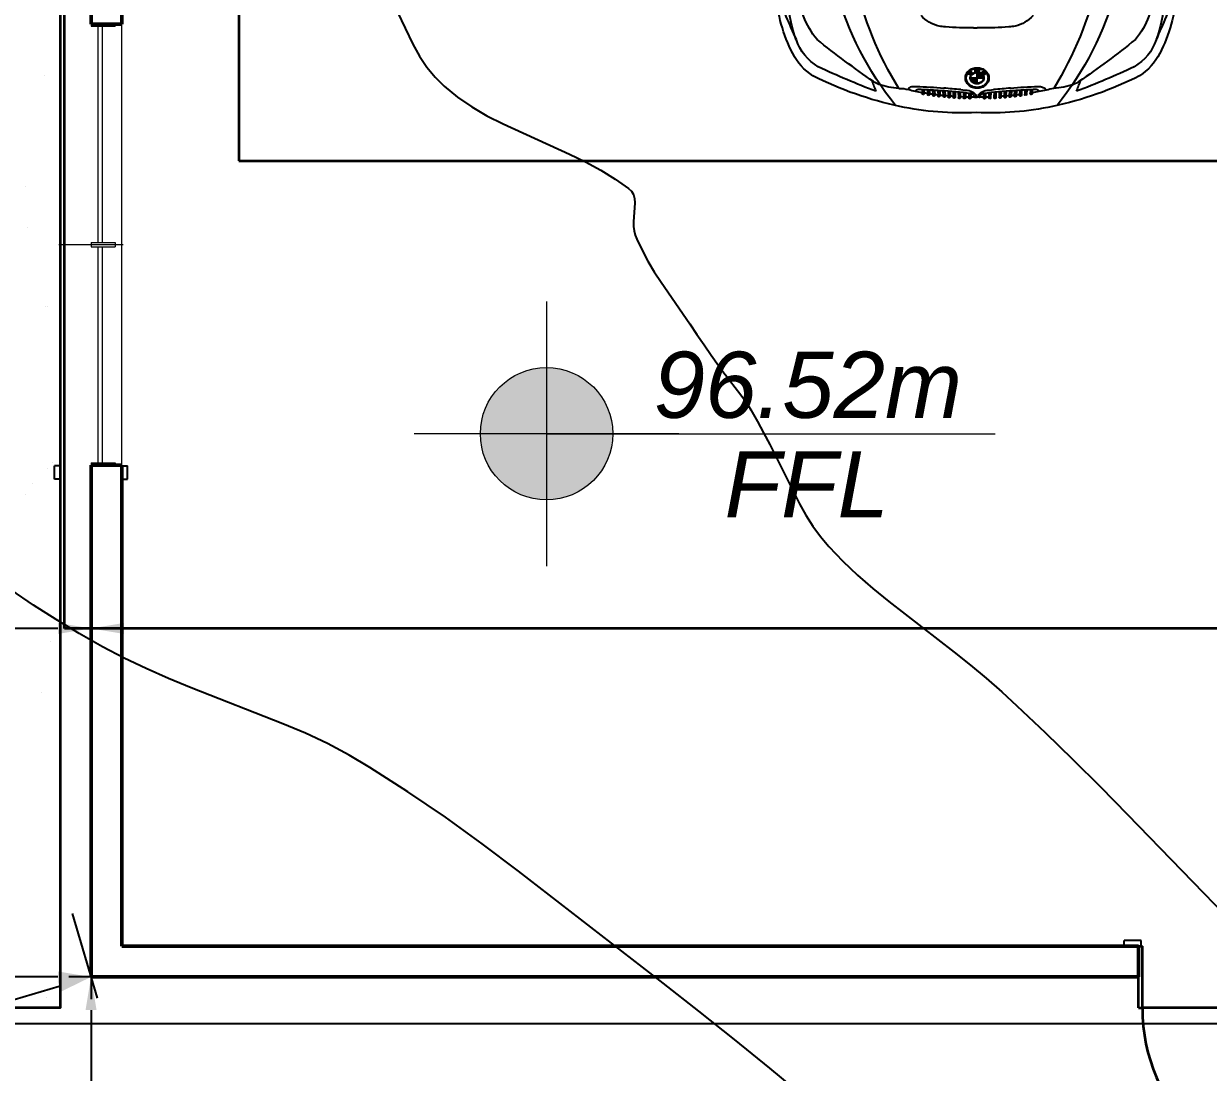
# Model space of a CAD drawing. Header units: metres. Extents: x -23 to 139, y -11 to 42.
# Drawn here: x 10.75 to 16.12, y 6.17 to 10.92 of the extents above; entities that cross this region are included whole.
import ezdxf

# ---------------------------------------------------------------- set-up
doc = ezdxf.new("R2010")
doc.units = ezdxf.units.M
doc.header["$LTSCALE"] = 96
doc.header["$MEASUREMENT"] = 0
doc.linetypes.add('Dash', pattern=[0.225, 0.15, -0.075])
for name, color, linetype, lineweight, true_color in [('01 Site Set - SITE LAYOUT', 7, 'Continuous', 18, 0x000000), ('CAD LAYER Presentation', 7, 'Continuous', 25, 0x000000), ('Casings_ Exterior', 7, 'Continuous', 25, 0x000000), ('Casings_ Interior', 7, 'Continuous', 25, 0x000000), ('Dimensions_ Site 1_200', 7, 'Continuous', 18, 0x000000), ('Doors', 7, 'Continuous', 35, 0x000000), ('Projection Upper or Lower Floor', 7, 'Continuous', 35, 0x000000), ('Roads', 9, 'Continuous', 35, 0x808080), ('Terrain_ Elevation Data', 9, 'Dash', 25, 0x808080), ('Walls_  Normal', 7, 'Continuous', 50, 0x000000), ('Windows', 7, 'Continuous', 15, 0x000000)]:
    doc.layers.add(name, color=color, linetype=linetype, lineweight=lineweight, true_color=true_color)
doc.dimstyles.new('DimensionStyle', dxfattribs={"dimtxt": 40, "dimasz": 150, "dimexe": 10, "dimexo": 3, "dimgap": 1.25, "dimtad": 1, "dimdec": 0, "dimzin": 12, "dimdsep": 46, "dimtxsty": 'Standard', "dimcen": 0.09, "dimadec": 0, "dimazin": 0, "dimtfac": 1, "dimtdec": 4, "dimtofl": 0, "dimtmove": 0, "dimatfit": 3, "dimfxl": 30, "dimfxlon": 1, "dimfrac": 2, "dimtolj": 1, "dimtzin": 0, "dimarcsym": 0})

# ---------------------------------------------------------------- blocks, each defined once
blk = doc.blocks.new('block3_5')
at = {"color": 253, "true_color": 0xb2b2b2, "transparency": 33554687}
for p, q in [((2.3322, 1.2936), (2.3516, 1.2928)), ((2.3327, 1.2849), (2.3511, 1.2841)), ((2.3336, 1.269), (2.3557, 1.268)), ((2.3341, 1.2602), (2.3552, 1.2593)), ((2.335, 1.2455), (2.359, 1.2444)), ((2.3355, 1.2368), (2.3586, 1.2357)), ((2.3364, 1.2218), (2.3619, 1.2209)), ((2.337, 1.2131), (2.3616, 1.2122)), ((2.3379, 1.1991), (2.3644, 1.1981)), ((2.3385, 1.1903), (2.364, 1.1894)), ((2.3396, 1.1754), (2.3664, 1.1746)), ((2.3403, 1.1666), (2.3661, 1.1658)), ((2.3416, 1.1524), (2.368, 1.1518)), ((2.3424, 1.1437), (2.3678, 1.1431)), ((2.3438, 1.1293), (2.3694, 1.1289)), ((2.2518, 1.0777), (2.2489, 1.0741)), ((2.2489, 1.0741), (2.2594, 1.0649)), ((2.2558, 1.0742), (2.2518, 1.0777)), ((2.2567, 1.0828), (2.2535, 1.0799)), ((2.2535, 1.0799), (2.2558, 1.0742)), ((2.261, 1.079), (2.2567, 1.0828)), ((2.2626, 1.0867), (2.2589, 1.0843)), ((2.2589, 1.0843), (2.261, 1.079)), ((2.2621, 1.0683), (2.2593, 1.0754)), ((2.2593, 1.0754), (2.2646, 1.0706)), ((2.2681, 1.073), (2.2626, 1.0867)), ((2.3447, 1.1206), (2.3692, 1.1202)), ((2.3464, 1.1053), (2.3705, 1.1049)), ((2.3475, 1.0965), (2.3704, 1.0962)), ((2.3493, 1.0816), (2.3714, 1.0812)), ((2.0539, 1.0597), (2.0539, 1.0438)), ((2.0539, 1.0279), (2.0539, 1.0438)), ((2.2405, 1.0525), (2.24, 1.0474)), ((2.24, 1.0474), (2.249, 1.0438)), ((2.249, 1.0438), (2.24, 1.0403)), ((2.24, 1.0403), (2.2405, 1.0352)), ((2.2537, 1.053), (2.2405, 1.0525)), ((2.2405, 1.0352), (2.2537, 1.0346)), ((2.2477, 1.0478), (2.2531, 1.0481)), ((2.2532, 1.0456), (2.2477, 1.0478)), ((2.2477, 1.0398), (2.2532, 1.0421)), ((2.2531, 1.0396), (2.2477, 1.0398)), ((2.2531, 1.0481), (2.2537, 1.053)), ((2.2537, 1.0346), (2.2531, 1.0396)), ((2.2532, 1.0421), (2.2532, 1.0456)), ((2.3057, 1.0441), (2.2565, 1.0441)), ((2.2579, 1.0345), (2.2579, 1.0441)), ((2.2594, 1.0649), (2.2621, 1.0683)), ((2.2595, 1.0304), (2.2595, 1.0441)), ((2.2683, 1.0144), (2.2598, 1.0222)), ((2.261, 1.0275), (2.261, 1.0441)), ((2.2626, 1.0252), (2.2626, 1.0441)), ((2.2641, 1.0233), (2.2641, 1.0441)), ((2.2646, 1.0706), (2.2681, 1.073)), ((2.2657, 1.0218), (2.2657, 1.0441)), ((2.2672, 1.0204), (2.2672, 1.0441)), ((2.2688, 1.0193), (2.2688, 1.0441)), ((2.2703, 1.0183), (2.2703, 1.0441)), ((2.2719, 1.0175), (2.2719, 1.0441)), ((2.2734, 1.0168), (2.2734, 1.0441)), ((2.275, 1.0163), (2.275, 1.0441)), ((2.2765, 1.0159), (2.2765, 1.0441)), ((2.278, 1.0156), (2.278, 1.0441)), ((2.2796, 1.0154), (2.2796, 1.0441)), ((2.2811, 1.0728), (2.2811, 1.0154)), ((2.2827, 1.0441), (2.2827, 1.0728)), ((2.2842, 1.0441), (2.2842, 1.0726)), ((2.2858, 1.0441), (2.2858, 1.0723)), ((2.2873, 1.0441), (2.2873, 1.0719)), ((2.2889, 1.0441), (2.2889, 1.0714)), ((2.2904, 1.0441), (2.2904, 1.0707)), ((2.292, 1.0441), (2.292, 1.0699)), ((2.2935, 1.0441), (2.2935, 1.0689)), ((2.295, 1.0441), (2.295, 1.0678)), ((2.2966, 1.0441), (2.2966, 1.0664)), ((2.2981, 1.0441), (2.2981, 1.0649)), ((2.2997, 1.0441), (2.2997, 1.063)), ((2.3012, 1.0441), (2.3012, 1.0606)), ((2.3028, 1.0441), (2.3028, 1.0578)), ((2.3043, 1.0441), (2.3043, 1.0539)), ((2.3505, 1.0728), (2.3712, 1.0725)), ((2.3688, 1.0505), (2.3688, 1.0438)), ((2.3688, 1.0371), (2.3688, 1.0438)), ((2.2519, 1.01), (2.26, 1.0025)), ((2.2586, 1.0084), (2.2555, 1.0113)), ((2.2568, 1.0132), (2.2599, 1.0103)), ((2.2582, 1.016), (2.2616, 1.0128)), ((2.2599, 1.0103), (2.2586, 1.0084)), ((2.263, 1.0147), (2.2595, 1.0179)), ((2.26, 1.0025), (2.2683, 1.0144)), ((2.2616, 1.0128), (2.263, 1.0147)), ((2.3447, 0.9671), (2.3692, 0.9675)), ((2.3464, 0.9824), (2.3705, 0.9828)), ((2.3475, 0.9911), (2.3704, 0.9915)), ((2.3493, 1.0061), (2.3714, 1.0064)), ((2.3505, 1.0148), (2.3712, 1.0151)), ((2.3396, 0.9123), (2.3664, 0.9131)), ((2.3403, 0.921), (2.3661, 0.9218)), ((2.3416, 0.9352), (2.368, 0.9358)), ((2.3424, 0.9439), (2.3678, 0.9445)), ((2.3438, 0.9584), (2.3694, 0.9588)), ((2.3364, 0.8659), (2.3619, 0.8668)), ((2.337, 0.8746), (2.3616, 0.8755)), ((2.3379, 0.8886), (2.3644, 0.8895)), ((2.3385, 0.8973), (2.364, 0.8982)), ((2.3336, 0.8187), (2.3557, 0.8197)), ((2.3341, 0.8274), (2.3552, 0.8284)), ((2.335, 0.8421), (2.359, 0.8432)), ((2.3355, 0.8508), (2.3586, 0.8519)), ((2.3322, 0.794), (2.3516, 0.7949)), ((2.3327, 0.8027), (2.3511, 0.8036))]:
    blk.add_line(p, q, dxfattribs=at)
for centre, radius, start, end in [((1.8614, 1.2911), 0.6642, 62.3681, 86.9009), ((-19.2666, -47.172), 53.4912, 66.44797, 66.69332), ((1.9108, 1.3528), 0.547, 68.935, 87.5408), ((2.0535, 1.648), 0.2589, 32.737, 63.4112), ((1.8684, 1.4774), 0.3771, 50.7542, 87.9612), ((2.043, 1.6584), 0.2147, 29.3699, 72.5235), ((0.8516, 1.0665), 1.5926, 11.8669, 26.9428), ((-1.6937, -1.2605), 4.8606, 34.7985, 38.562), ((-0.5869, 0.4106), 3.1252, 20.4555, 25.6581), ((1.4872, 0.2653), 1.471, 51.3622, 74.5112), ((1.4873, 0.0335), 1.6038, 58.3615, 77.2888), ((3.9289, 5.6974), 4.4851, 248.5922, 249.2681), ((2.2135, 1.455), 0.1024, 19.4563, 34.7985), ((1.9917, 1.3766), 0.3377, 3.8002, 19.4563), ((2.4808, 1.3946), 0.1523, 178.3586, 195.3071), ((2.4046, 1.3241), 0.0854, 165.4789, 183.1969), ((2.3342, 1.3415), 0.013, 91.125, 162.0906), ((2.258, 1.318), 0.0842, 3.6951, 25.623), ((1.0535, 1.1092), 1.3862, 357.4684, 11.8544), ((1.8855, 1.1763), 0.1658, 14.0104, 47.1395), ((5.084, 1.4307), 2.767, 182.3073, 184.8851), ((2.4036, 1.3035), 0.0718, 173.9299, 184.3599), ((10.9399, 1.7645), 8.6205, 183.10195, 183.69697), ((2.3466, 1.3096), 0.0145, 108.2181, 174.0583), ((0.198, 0.9099), 2.1836, 10.1019, 10.9159), ((2.3513, 1.2885), 0.0045, 267.3637, 9.8715), ((2.3514, 1.2883), 0.0045, 9.8582, 87.3637), ((1.0921, 1.0707), 1.2751, 8.9065, 9.6353), ((1.0921, 1.0707), 1.2751, 7.8382, 8.5073), ((2.3554, 1.2638), 0.0045, 267.3637, 8.7385), ((2.3555, 1.2635), 0.0045, 8.7253, 87.3637), ((1.0921, 1.0707), 1.2751, 6.7697, 7.4404), ((2.3588, 1.2402), 0.0045, 267.3637, 7.667), ((2.3588, 1.2399), 0.0045, 7.6538, 87.3637), ((1.7223, 1.1626), 0.3284, 4.2535, 9.4326), ((0.764, 1.0824), 1.2901, 358.9941, 4.6513), ((-24.5825, -1.2148), 27.0174, 4.95367, 5.11743), ((4.2965, 1.3301), 1.963, 183.5447, 187.5108), ((1.0921, 1.0707), 1.2751, 5.7403, 6.3737), ((2.3617, 1.2167), 0.0045, 267.9782, 6.597), ((1.0921, 1.0707), 1.2751, 5.3409, 5.3454), ((0.5739, 1.0271), 1.7952, 4.7146, 5.1868), ((2.3618, 1.2164), 0.0045, 6.5839, 87.9782), ((2.3642, 1.1939), 0.0045, 267.9782, 5.5644), ((2.3642, 1.1936), 0.0045, 5.5513, 87.9782), ((0.5739, 1.0271), 1.7952, 3.9865, 4.4348), ((2.3662, 1.1703), 0.0045, 267.9782, 5.5644), ((2.3662, 1.1701), 0.0045, 5.5513, 87.9782), ((2.3678, 1.1476), 0.00452, 268.066, 1.6643), ((2.3679, 1.1473), 0.0045, 5.5513, 87.9782), ((2.3693, 1.1244), 0.0045, 3.1138, 89.1041), ((2.2882, 1.0472), 0.0527, 139.1576, 149.9974), ((2.2876, 1.047), 0.0486, 139.1576, 149.9974), ((2.285, 1.05), 0.0485, 127.7117, 139.166), ((2.2847, 1.0495), 0.0448, 127.7117, 139.166), ((2.2827, 1.0529), 0.0447, 115.6207, 127.7071), ((2.2826, 1.0522), 0.0413, 115.6207, 127.7071), ((2.2815, 1.0555), 0.0419, 102.9815, 115.6001), ((2.2815, 1.0546), 0.0387, 102.9815, 115.6001), ((2.2813, 1.0508), 0.0242, 102.9815, 115.6001), ((2.2811, 1.0569), 0.0404, 90.0203, 102.9467), ((2.2811, 1.0559), 0.0373, 90.0203, 102.9467), ((2.2811, 1.0516), 0.0233, 90.0203, 102.9467), ((2.2811, 1.0569), 0.0404, 77.0533, 89.9797), ((2.2811, 1.0559), 0.0373, 77.0533, 89.9797), ((2.2811, 1.0516), 0.0233, 77.0533, 89.9797), ((2.2809, 1.0508), 0.0242, 64.3999, 77.0185), ((2.2808, 1.0546), 0.0387, 64.3999, 77.0185), ((2.2808, 1.0555), 0.0419, 64.3999, 77.0185), ((2.2797, 1.0522), 0.0413, 52.2929, 64.3793), ((2.2795, 1.0529), 0.0447, 52.2929, 64.3793), ((2.2775, 1.0495), 0.0448, 40.834, 52.2883), ((2.2772, 1.05), 0.0485, 40.834, 52.2883), ((2.2746, 1.047), 0.0486, 30.0026, 40.8424), ((2.2741, 1.0472), 0.0527, 30.0026, 40.8424), ((3.321, 1.213), 0.9917, 185.4884, 187.7082), ((2.3841, 1.0886), 0.0466, 190.684, 227.0867), ((0.5739, 1.0271), 1.7952, 2.4847, 2.9727), ((0.5739, 1.0271), 1.7952, 1.7288, 2.2062), ((2.3693, 1.1247), 0.00452, 269.1936, 359.2428), ((2.3705, 1.1007), 0.0045, 269.1041, 2.3545), ((2.3705, 1.1004), 0.0045, 2.3453, 89.1041), ((2.3713, 1.077), 0.0045, 269.1041, 1.5968), ((2.3713, 1.0767), 0.0045, 1.5875, 89.1041), ((0.764, 1.0053), 1.2901, 355.3487, 1.0059), ((2.2962, 1.0438), 0.0614, 170.2305, 180.0117), ((2.2962, 1.0438), 0.0614, 179.9883, 189.7695), ((2.2945, 1.0442), 0.0597, 160.2871, 170.2534), ((2.2945, 1.0435), 0.0597, 189.7466, 199.7129), ((2.2916, 1.0452), 0.0566, 149.9808, 160.308), ((2.295, 1.0438), 0.0567, 170.2305, 180.0117), ((2.295, 1.0438), 0.0567, 179.9883, 189.7695), ((2.2916, 1.0424), 0.0566, 199.692, 210.0192), ((2.2935, 1.0441), 0.0551, 160.2871, 170.2534), ((2.2935, 1.0435), 0.0551, 189.7466, 199.7129), ((2.2908, 1.0451), 0.0523, 149.9808, 160.308), ((2.2908, 1.0426), 0.0523, 199.692, 210.0192), ((2.2585, 1.0188), 0.00489, 158.3168, 168.6076), ((2.2583, 1.0189), 0.00461, 147.6336, 158.3388), ((2.2898, 1.0441), 0.0354, 170.2305, 180.0117), ((2.2898, 1.0441), 0.0354, 179.9883, 189.7695), ((2.258, 1.0191), 0.00427, 136.3748, 147.6499), ((2.2889, 1.0443), 0.0345, 160.2871, 170.2534), ((2.2889, 1.0439), 0.0345, 189.7466, 199.7129), ((2.2577, 1.0193), 0.00392, 124.4433, 136.3808), ((2.2575, 1.0196), 0.00362, 111.8457, 124.4338), ((2.2575, 1.0198), 0.00341, 98.728, 111.8182), ((2.2872, 1.0449), 0.0327, 149.9808, 160.308), ((2.2872, 1.0433), 0.0327, 199.692, 210.0192), ((2.2898, 1.0441), 0.0333, 170.2305, 180.0117), ((2.2898, 1.0441), 0.0333, 179.9883, 189.7695), ((2.2575, 1.0199), 0.00332, 85.3736, 98.6869), ((2.2889, 1.0443), 0.0323, 160.2871, 170.2534), ((2.2889, 1.0439), 0.0323, 189.7466, 199.7129), ((2.2574, 1.0198), 0.00337, 72.138, 85.3304), ((2.2872, 1.0449), 0.0305, 149.9808, 160.308), ((2.2872, 1.0433), 0.0305, 199.692, 210.0192), ((2.2574, 1.0196), 0.00354, 59.3421, 72.1055), ((2.2852, 1.0461), 0.0304, 139.1576, 149.9974), ((2.2852, 1.0421), 0.0304, 210.0026, 220.8424), ((2.2572, 1.0194), 0.00382, 47.1843, 59.3271), ((2.2852, 1.0461), 0.0282, 139.1576, 149.9974), ((2.2852, 1.0421), 0.0282, 210.0026, 220.8424), ((2.2834, 1.0476), 0.028, 127.7117, 139.166), ((2.2834, 1.0406), 0.028, 220.834, 232.2883), ((2.2834, 1.0476), 0.0258, 127.7117, 139.166), ((2.2834, 1.0406), 0.0258, 220.834, 232.2883), ((2.2821, 1.0493), 0.0258, 115.6207, 127.7071), ((2.2821, 1.0493), 0.0237, 115.6207, 127.7071), ((2.2821, 1.0389), 0.0237, 232.2929, 244.3793), ((2.2813, 1.0508), 0.0221, 102.9815, 115.6001), ((2.2811, 1.0516), 0.0212, 90.0203, 102.9467), ((2.2811, 1.0516), 0.0212, 77.0533, 89.9797), ((2.2809, 1.0508), 0.0221, 64.3999, 77.0185), ((2.2802, 1.0493), 0.0237, 52.2929, 64.3793), ((2.2802, 1.0389), 0.0237, 295.6207, 307.7071), ((2.2802, 1.0493), 0.0258, 52.2929, 64.3793), ((2.2789, 1.0476), 0.0258, 40.834, 52.2883), ((2.2789, 1.0406), 0.0258, 307.7117, 319.166), ((2.2789, 1.0476), 0.028, 40.834, 52.2883), ((2.2789, 1.0406), 0.028, 307.7117, 319.166), ((2.2771, 1.0461), 0.0282, 30.0026, 40.8424), ((2.2771, 1.0421), 0.0282, 319.1576, 329.9974), ((2.2771, 1.0461), 0.0304, 30.0026, 40.8424), ((2.2771, 1.0421), 0.0304, 319.1576, 329.9974), ((2.2751, 1.0449), 0.0305, 19.692, 30.0192), ((2.2751, 1.0433), 0.0305, 329.9808, 340.308), ((2.2751, 1.0449), 0.0327, 19.692, 30.0192), ((2.2751, 1.0433), 0.0327, 329.9808, 340.308), ((2.2734, 1.0443), 0.0323, 9.7466, 19.7129), ((2.2734, 1.0439), 0.0323, 340.2871, 350.2534), ((2.2724, 1.0441), 0.0333, 359.9883, 9.7695), ((2.2724, 1.0441), 0.0333, 350.2305, 0.0117), ((2.2734, 1.0443), 0.0345, 9.7466, 19.7129), ((2.2734, 1.0439), 0.0345, 340.2871, 350.2534), ((2.2724, 1.0441), 0.0354, 359.9883, 9.7695), ((2.2724, 1.0441), 0.0354, 350.2305, 0.0117), ((2.2715, 1.0451), 0.0523, 19.692, 30.0192), ((2.2715, 1.0426), 0.0523, 329.9808, 340.308), ((2.2707, 1.0452), 0.0566, 19.692, 30.0192), ((2.2707, 1.0424), 0.0566, 329.9808, 340.308), ((2.2688, 1.0441), 0.0551, 9.7466, 19.7129), ((2.2688, 1.0435), 0.0551, 340.2871, 350.2534), ((2.2672, 1.0438), 0.0567, 359.9883, 9.7695), ((2.2672, 1.0438), 0.0567, 350.2305, 0.0117), ((2.2677, 1.0442), 0.0597, 9.7466, 19.7129), ((2.2677, 1.0435), 0.0597, 340.2871, 350.2534), ((2.2661, 1.0438), 0.0614, 359.9883, 9.7695), ((2.2661, 1.0438), 0.0614, 350.2305, 0.0117), ((2.3841, 0.999), 0.0466, 132.9133, 169.316), ((2.3576, 1.0744), 0.00733, 187.3657, 197.5245), ((2.5761, 1.1515), 0.239, 199.3685, 199.935), ((2.3687, 1.0753), 0.018, 197.2149, 270.5022), ((2.3687, 1.0123), 0.018, 89.4978, 162.7851), ((2.3643, 1.0679), 0.018, 228.4796, 284.4854), ((2.3643, 1.0197), 0.018, 75.5146, 131.5204), ((0.7071, 1.0288), 1.662, 0.9813, 1.5075), ((0.7071, 1.0588), 1.662, 358.4925, 359.0187), ((2.362, 1.0539), 0.0076, 333.3274, 26.3321), ((2.362, 1.0337), 0.0076, 333.6679, 26.6726), ((1.0535, 0.9867), 1.3862, 348.1456, 2.5316), ((2.2882, 1.0404), 0.0527, 210.0026, 220.8424), ((2.2876, 1.0407), 0.0486, 210.0026, 220.8424), ((2.285, 1.0377), 0.0485, 220.834, 232.2883), ((2.2552, 1.0131), 0.00457, 164.8034, 174.885), ((2.2553, 1.0131), 0.00464, 174.8602, 184.8393), ((2.2552, 1.0131), 0.00458, 184.8145, 194.8901), ((2.255, 1.0132), 0.00438, 154.4487, 164.8269), ((2.255, 1.0131), 0.00439, 194.8665, 205.2331), ((2.2847, 1.0382), 0.0448, 220.834, 232.2883), ((2.2547, 1.0133), 0.0041, 143.6181, 154.4688), ((2.2548, 1.0129), 0.00411, 205.2128, 216.0471), ((2.2545, 1.0135), 0.00377, 132.1729, 143.6312), ((2.2545, 1.0127), 0.00378, 216.0337, 227.4724), ((2.2543, 1.0137), 0.00347, 120.049, 132.1738), ((2.2542, 1.0139), 0.00322, 107.2993, 120.0333), ((2.2541, 1.0141), 0.00307, 94.1188, 107.2665), ((2.2587, 1.0188), 0.00506, 168.5831, 178.6466), ((2.2587, 1.0188), 0.00508, 178.6213, 188.6572), ((2.2586, 1.0187), 0.00495, 188.6324, 198.8416), ((2.2564, 1.0123), 0.00132, 156.2146, 166.3474), ((2.2565, 1.0122), 0.00137, 166.3248, 176.1989), ((2.2565, 1.0122), 0.00138, 176.1753, 185.9758), ((2.2564, 1.0122), 0.00136, 185.9524, 195.8677), ((2.2564, 1.0122), 0.0013, 195.8455, 206.0588), ((2.2563, 1.0123), 0.00124, 145.6723, 156.2344), ((2.2563, 1.0122), 0.00122, 206.04, 216.7165), ((2.2563, 1.0123), 0.00114, 134.5578, 145.6862), ((2.2562, 1.0121), 0.00112, 216.7043, 227.9699), ((2.2827, 1.0347), 0.0447, 232.2929, 244.3793), ((2.2562, 1.0124), 0.00105, 122.7937, 134.5615), ((2.2561, 1.0125), 0.000974, 110.4033, 122.7826), ((2.2561, 1.0125), 0.000923, 97.5403, 110.3758), ((2.2561, 1.0125), 0.000903, 84.4801, 97.5011), ((2.2561, 1.0125), 0.000918, 71.5566, 84.44), ((2.2561, 1.0125), 0.000965, 59.065, 71.5268), ((2.2561, 1.0124), 0.00104, 47.1858, 59.0513), ((2.2826, 1.0354), 0.0413, 232.2929, 244.3793), ((2.2591, 1.017), 0.00131, 156.091, 166.2145), ((2.2592, 1.017), 0.00137, 166.192, 176.055), ((2.2592, 1.017), 0.00138, 176.0316, 185.8184), ((2.2592, 1.017), 0.00136, 185.795, 195.6935), ((2.259, 1.017), 0.00124, 145.5572, 156.1107), ((2.2591, 1.017), 0.0013, 195.6714, 205.8638), ((2.259, 1.0169), 0.00122, 205.845, 216.4966), ((2.259, 1.0171), 0.00114, 134.4516, 145.571), ((2.259, 1.0169), 0.00112, 216.4843, 227.7215), ((2.2589, 1.0171), 0.00105, 122.6978, 134.4552), ((2.2589, 1.0172), 0.000974, 110.3201, 122.6866), ((2.2588, 1.0173), 0.000923, 97.4725, 110.2926), ((2.2588, 1.0173), 0.000903, 84.43, 97.4335), ((2.2588, 1.0173), 0.000918, 71.525, 84.3901), ((2.2588, 1.0172), 0.000965, 59.0514, 71.4954), ((2.2588, 1.0172), 0.00104, 47.1887, 59.0378), ((2.2815, 1.0322), 0.0419, 244.3999, 257.0185), ((2.2815, 1.0331), 0.0387, 244.3999, 257.0185), ((2.2821, 1.0389), 0.0258, 232.2929, 244.3793), ((2.2813, 1.0374), 0.0242, 244.3999, 257.0185), ((2.2813, 1.0374), 0.0221, 244.3999, 257.0185), ((2.2811, 1.0308), 0.0404, 257.0533, 269.9797), ((2.2811, 1.0318), 0.0373, 257.0533, 269.9797), ((2.2811, 1.0366), 0.0233, 257.0533, 269.9797), ((2.2811, 1.0366), 0.0212, 257.0533, 269.9797), ((2.2811, 1.0366), 0.0212, 270.0203, 282.9467), ((2.2811, 1.0366), 0.0233, 270.0203, 282.9467), ((2.2811, 1.0318), 0.0373, 270.0203, 282.9467), ((2.2811, 1.0308), 0.0404, 270.0203, 282.9467), ((2.2809, 1.0374), 0.0221, 282.9815, 295.6001), ((2.2809, 1.0374), 0.0242, 282.9815, 295.6001), ((2.2808, 1.0331), 0.0387, 282.9815, 295.6001), ((2.2808, 1.0322), 0.0419, 282.9815, 295.6001), ((2.2802, 1.0389), 0.0258, 295.6207, 307.7071), ((2.2797, 1.0354), 0.0413, 295.6207, 307.7071), ((2.2795, 1.0347), 0.0447, 295.6207, 307.7071), ((2.2775, 1.0382), 0.0448, 307.7117, 319.166), ((2.2772, 1.0377), 0.0485, 307.7117, 319.166), ((2.2746, 1.0407), 0.0486, 319.1576, 329.9974), ((2.2741, 1.0404), 0.0527, 319.1576, 329.9974), ((-24.5825, 3.3025), 27.0174, 354.88257, 355.04633), ((3.321, 0.8747), 0.9917, 172.2918, 174.5116), ((4.2965, 0.7576), 1.963, 172.4892, 176.4553), ((2.3576, 1.0132), 0.00733, 162.4755, 172.6343), ((2.5761, 0.9362), 0.239, 160.065, 160.6315), ((0.5739, 1.0605), 1.7952, 357.7938, 358.2712), ((2.3694, 0.963), 0.0045, 353.403, 92.0218), ((2.3705, 0.987), 0.0045, 353.403, 92.0218), ((2.3706, 0.9873), 0.00453, 269.6773, 349.4279), ((2.3713, 1.0106), 0.0045, 358.4032, 90.8959), ((2.3713, 1.0109), 0.0045, 270.8959, 358.4125), ((0.5739, 1.0605), 1.7952, 354.8132, 355.2854), ((0.5739, 1.0605), 1.7952, 355.5652, 356.0135), ((2.3663, 0.9173), 0.0045, 353.403, 92.0218), ((2.3663, 0.9176), 0.0045, 272.0218, 353.4161), ((2.368, 0.94), 0.0045, 353.403, 92.0218), ((2.368, 0.9403), 0.0045, 272.0218, 353.4161), ((2.3694, 0.9633), 0.00453, 269.716, 349.437), ((1.8855, 0.9113), 0.1658, 312.8605, 345.9896), ((1.7223, 0.925), 0.3284, 350.5674, 355.7465), ((5.084, 0.657), 2.767, 175.1149, 177.6927), ((10.9399, 0.3231), 8.6205, 176.30303, 176.89805), ((1.0921, 1.0169), 1.2751, 352.5596, 353.2303), ((1.0921, 1.0169), 1.2751, 353.6263, 354.2597), ((2.3617, 0.871), 0.0045, 353.403, 92.0218), ((1.0921, 1.0169), 1.2751, 354.6546, 354.6591), ((2.3618, 0.8712), 0.0045, 272.0218, 353.4161), ((2.3642, 0.8937), 0.0045, 354.4356, 92.0218), ((2.3642, 0.894), 0.0045, 272.0218, 354.4487), ((2.3554, 0.8239), 0.0045, 353.403, 92.0218), ((2.3554, 0.8242), 0.0045, 272.0218, 353.4161), ((2.3588, 0.8474), 0.0045, 353.403, 92.0218), ((2.3588, 0.8477), 0.0045, 272.0218, 353.4161), ((2.3575, 0.7626), 0.0386, 171.3909, 236.5228), ((1.6407, 0.8694), 0.7092, 345.9271, 351.4729), ((2.4036, 0.7841), 0.0718, 175.6401, 186.0701), ((2.3466, 0.778), 0.0145, 185.9417, 251.7819), ((0.198, 1.1777), 2.1836, 349.0841, 349.8981), ((2.3513, 0.7991), 0.0045, 353.403, 92.0218), ((2.3513, 0.7994), 0.0045, 272.0218, 353.4161), ((0.8516, 1.0295), 1.5926, 333.0572, 348.1331), ((1.4873, 2.0624), 1.6038, 282.7112, 301.6385), ((1.4872, 1.8306), 1.471, 285.4888, 308.6378), ((1.9917, 0.7193), 0.3377, 340.5437, 356.1998), ((-0.5869, 1.6853), 3.1252, 334.3419, 339.5445), ((3.9289, -3.6015), 4.4851, 110.7319, 111.4078), ((2.2135, 0.6409), 0.1024, 325.2015, 340.5437), ((-1.6937, 3.3564), 4.8606, 321.438, 325.2015), ((1.8684, 0.6185), 0.3771, 272.0388, 309.2458), ((2.043, 0.4375), 0.2147, 287.4765, 330.6301), ((2.0535, 0.4479), 0.2589, 296.5888, 327.263), ((-19.2666, 49.2679), 53.4912, 293.30668, 293.55203), ((1.8614, 0.8048), 0.6642, 273.0991, 297.6319), ((1.9108, 0.7431), 0.547, 272.4592, 291.065)]:
    blk.add_arc(centre, radius, start, end, dxfattribs=at)
blk = doc.blocks.new('*D21')
at = {"layer": 'Defpoints', "color": 0, "transparency": 16777216}
for p in [(11.3558, 6.5992), (10.7557, 2.4022), (11.0557, 2.4021)]:
    blk.add_point(p, dxfattribs=at)
at = {"layer": 'Dimensions_ Site 1_200', "color": 0, "lineweight": -2, "transparency": 16777216}
for p, q in [((11.3558, 6.5992), (10.9558, 6.5992)), ((11.0558, 6.4492), (11.0558, 5.8935)), ((11.0557, 2.5521), (11.0557, 3.1078)), ((10.7557, 2.4022), (11.1557, 2.4021))]:
    blk.add_line(p, q, dxfattribs=at)
at = {"layer": 'Dimensions_ Site 1_200', "color": 0, "transparency": 16777216}
for points in [[(11.0808, 6.4492), (11.0308, 6.4492), (11.0558, 6.5992)], [(11.0307, 2.5521), (11.0807, 2.5521), (11.0557, 2.4021)]]:
    blk.add_solid(points, dxfattribs=at)
at = {"layer": 'Dimensions_ Site 1_200', "color": 0, "transparency": 16777216, "insert": (11.0557, 4.5007), "char_height": 0.4, "attachment_point": 5, "rotation": 89.9986}
blk.add_mtext('\\A1;4', dxfattribs=at)
blk = doc.blocks.new('*D22')
at = {"layer": 'Defpoints', "color": 0, "transparency": 16777216}
for p in [(10.9706, 6.8868), (-3.1193, 2.4028), (-3.0342, 2.1151)]:
    blk.add_point(p, dxfattribs=at)
at = {"layer": 'Dimensions_ Site 1_200', "color": 0, "lineweight": -2, "transparency": 16777216}
for p, q in [((10.9706, 6.8868), (11.0842, 6.5033)), ((10.9119, 6.5566), (5.4499, 4.9396)), ((-2.9755, 2.4454), (2.4866, 4.0623)), ((-3.0342, 2.1151), (-3.1477, 2.4987))]:
    blk.add_line(p, q, dxfattribs=at)
at = {"layer": 'Dimensions_ Site 1_200', "color": 0, "transparency": 16777216}
for points in [[(10.919, 6.5326), (10.9048, 6.5806), (11.0558, 6.5992)], [(-2.9826, 2.4693), (-2.9684, 2.4214), (-3.1193, 2.4028)]]:
    blk.add_solid(points, dxfattribs=at)
at = {"layer": 'Dimensions_ Site 1_200', "color": 0, "transparency": 16777216, "insert": (3.9682, 4.501), "char_height": 0.4, "attachment_point": 5, "rotation": 16.4908}
blk.add_mtext('\\A1;15', dxfattribs=at)
blk = doc.blocks.new('*D23')
at = {"layer": 'Defpoints', "color": 0, "transparency": 16777216}
for p in [(-3.1192, 6.8992), (11.0558, 6.8992), (-3.1192, 6.5992)]:
    blk.add_point(p, dxfattribs=at)
at = {"layer": 'Dimensions_ Site 1_200', "color": 0, "lineweight": -2, "transparency": 16777216}
for p, q in [((-3.1192, 6.8992), (-3.1192, 6.4992)), ((11.0558, 6.8992), (11.0558, 6.4992)), ((-2.9692, 6.5992), (2.4135, 6.5992)), ((10.9058, 6.5992), (5.523, 6.5992))]:
    blk.add_line(p, q, dxfattribs=at)
at = {"layer": 'Dimensions_ Site 1_200', "color": 0, "transparency": 16777216}
for points in [[(-2.9692, 6.6242), (-2.9692, 6.5742), (-3.1192, 6.5992)], [(10.9058, 6.5742), (10.9058, 6.6242), (11.0558, 6.5992)]]:
    blk.add_solid(points, dxfattribs=at)
at = {"layer": 'Dimensions_ Site 1_200', "color": 0, "transparency": 16777216, "insert": (3.9683, 6.5992), "char_height": 0.4, "attachment_point": 5}
blk.add_mtext('\\A1;14', dxfattribs=at)
blk = doc.blocks.new('*D29')
at = {"layer": 'Defpoints', "color": 0, "transparency": 16777216}
for p in [(29.0955, 8.1792), (11.0558, 7.8792), (29.0955, 7.8792)]:
    blk.add_point(p, dxfattribs=at)
at = {"layer": 'Dimensions_ Site 1_200', "color": 0, "lineweight": -2, "transparency": 16777216}
for p, q in [((11.0558, 7.8792), (11.0558, 8.2792)), ((29.0955, 7.8792), (29.0955, 8.2792)), ((11.2058, 8.1792), (18.5304, 8.1792)), ((28.9455, 8.1792), (21.6209, 8.1792))]:
    blk.add_line(p, q, dxfattribs=at)
at = {"layer": 'Dimensions_ Site 1_200', "color": 0, "transparency": 16777216}
for points in [[(11.2058, 8.2042), (11.2058, 8.1542), (11.0558, 8.1792)], [(28.9455, 8.1542), (28.9455, 8.2042), (29.0955, 8.1792)]]:
    blk.add_solid(points, dxfattribs=at)
at = {"layer": 'Dimensions_ Site 1_200', "color": 0, "transparency": 16777216, "insert": (20.0757, 8.1792), "char_height": 0.4, "attachment_point": 5}
blk.add_mtext('\\A1;18', dxfattribs=at)
blk = doc.blocks.new('*D30')
at = {"layer": 'Defpoints', "color": 0, "transparency": 16777216}
for p in [(11.0558, 8.1792), (-3.1192, 7.8792), (11.0558, 7.8792)]:
    blk.add_point(p, dxfattribs=at)
at = {"layer": 'Dimensions_ Site 1_200', "color": 0, "lineweight": -2, "transparency": 16777216}
for p, q in [((-3.1192, 7.8792), (-3.1192, 8.2792)), ((11.0558, 7.8792), (11.0558, 8.2792)), ((-2.9692, 8.1792), (2.4135, 8.1792)), ((10.9058, 8.1792), (5.523, 8.1792))]:
    blk.add_line(p, q, dxfattribs=at)
at = {"layer": 'Dimensions_ Site 1_200', "color": 0, "transparency": 16777216}
for points in [[(-2.9692, 8.2042), (-2.9692, 8.1542), (-3.1192, 8.1792)], [(10.9058, 8.1542), (10.9058, 8.2042), (11.0558, 8.1792)]]:
    blk.add_solid(points, dxfattribs=at)
at = {"layer": 'Dimensions_ Site 1_200', "color": 0, "transparency": 16777216, "insert": (3.9683, 8.1792), "char_height": 0.4, "attachment_point": 5}
blk.add_mtext('\\A1;14', dxfattribs=at)

msp = doc.modelspace()

# ---------------------------------------------------------------- linework, layer by layer
at = {"layer": '01 Site Set - SITE LAYOUT', "color": 18, "true_color": 0x000000, "transparency": 33554687}
for p, q in [((13.1201, 9.6617), (13.1201, 8.4617)), ((13.7201, 9.0617), (12.5201, 9.0617)), ((13.1201, 9.0617), (15.1532, 9.0617))]:
    msp.add_line(p, q, dxfattribs=at)
msp.add_circle((13.1201, 9.0617), 0.3, dxfattribs=at)
at = {"layer": '01 Site Set - SITE LAYOUT', "color": 7, "true_color": 0xffffff, "transparency": 33554687}
for points in [[(13.1201, 9.0617), (13.1201, 9.3617), (12.9701, 9.3215), (13.0424, 9.3514)], [(13.1201, 9.0617), (12.9701, 9.3215), (12.8603, 9.2117), (12.9079, 9.2738)], [(13.1201, 9.0617), (12.8603, 9.2117), (12.8201, 9.0617), (12.8303, 9.1393)], [(13.1201, 9.0617), (13.1201, 8.7617), (13.2701, 8.8019), (13.1977, 8.7719)], [(13.1201, 9.0617), (13.2701, 8.8019), (13.3799, 8.9117), (13.3322, 8.8495)], [(13.1201, 9.0617), (13.3799, 8.9117), (13.4201, 9.0617), (13.4099, 8.984)]]:
    msp.add_solid(points, dxfattribs=at)
at = {"layer": '01 Site Set - SITE LAYOUT', "color": 18, "true_color": 0x000000, "transparency": 33554687}
for points in [[(13.1201, 9.0617), (13.2701, 9.3215), (13.1201, 9.3617), (13.1977, 9.3514)], [(13.1201, 9.0617), (13.3799, 9.2117), (13.2701, 9.3215), (13.3322, 9.2738)], [(13.1201, 9.0617), (13.4201, 9.0617), (13.3799, 9.2117), (13.4099, 9.1393)], [(13.1201, 9.0617), (12.8201, 9.0617), (12.8603, 8.9117), (12.8303, 8.984)], [(13.1201, 9.0617), (12.8603, 8.9117), (12.9701, 8.8019), (12.9079, 8.8495)], [(13.1201, 9.0617), (12.9701, 8.8019), (13.1201, 8.7617), (13.0424, 8.7719)]]:
    msp.add_solid(points, dxfattribs=at)
at = {"layer": 'CAD LAYER Presentation', "color": 1, "linetype": 'Dash', "true_color": 0xff0000, "transparency": 33554687}
msp.add_lwpolyline([(7.536, 6.3867), (7.536, 13.2832), (10.9355, 13.2832), (10.9355, 8.1792), (17.1255, 8.1792), (17.1255, 6.3867)], close=True, dxfattribs=at)
at = {"layer": 'Casings_ Exterior', "transparency": 33554687}
for p, q in [((10.9158, 8.9162), (10.8908, 8.9162)), ((10.8908, 8.8562), (10.8908, 8.9162)), ((10.9158, 8.8562), (10.9158, 8.9162)), ((10.9158, 8.8562), (10.8908, 8.8562))]:
    msp.add_line(p, q, dxfattribs=at)
at = {"layer": 'Casings_ Interior', "transparency": 33554687}
for p, q in [((11.1958, 8.9162), (11.2208, 8.9162)), ((11.1958, 8.8562), (11.1958, 8.9162)), ((11.2208, 8.8562), (11.2208, 8.9162)), ((11.1958, 8.8562), (11.2208, 8.8562)), ((15.8145, 6.7642), (15.7385, 6.7642)), ((15.7385, 6.7392), (15.7385, 6.7642)), ((15.8145, 6.7392), (15.7385, 6.7392)), ((15.8145, 6.7392), (15.8145, 6.7642))]:
    msp.add_line(p, q, dxfattribs=at)
at = {"layer": 'Doors', "linetype": 'Dash', "transparency": 33554687}
for p, q in [((11.7255, 13.0992), (11.7255, 10.2992)), ((11.7255, 10.2992), (16.5255, 10.2992))]:
    msp.add_line(p, q, dxfattribs=at)
at = {"layer": 'Doors', "transparency": 33554687}
for p, q in [((15.8025, 6.7392), (15.8205, 6.7392)), ((15.8025, 6.4592), (15.8025, 6.7392)), ((15.8205, 6.4592), (15.8205, 6.7392)), ((15.8025, 6.4592), (15.8205, 6.4592)), ((16.6305, 6.4592), (15.8205, 6.4592))]:
    msp.add_line(p, q, dxfattribs=at)
msp.add_arc((16.6305, 6.4592), 0.81, 180, 270, dxfattribs=at)
at = {"layer": 'Projection Upper or Lower Floor', "color": 1, "linetype": 'Dash', "true_color": 0xff0000, "transparency": 33554687}
msp.add_lwpolyline([(16.5355, 13.3592), (16.5355, 14.0492), (22.9055, 14.0492), (22.9055, 12.8592), (24.6255, 12.8592), (24.6255, 13.3592), (29.8055, 13.3592), (29.8055, 6.3092), (24.6255, 6.3092), (24.6255, 6.9892), (22.5855, 6.9892), (22.5855, 6.3092), (17.1255, 6.3092), (17.1255, 8.1792), (10.9355, 8.1792), (10.9355, 13.3592)], close=True, dxfattribs=at)
at = {"layer": 'Roads', "color": 18, "lineweight": 0, "true_color": 0x000000, "transparency": 33554687}
for p, q in [((10.8457, 10.6869), (10.8457, 10.6869)), ((10.9158, 10.6146), (10.9158, 10.6146)), ((10.9158, 10.4442), (10.9158, 10.4442)), ((10.7572, 10.1846), (10.7572, 10.1846)), ((10.9158, 10.173), (10.9158, 10.173)), ((10.7667, 9.9954), (10.7667, 9.9954)), ((10.8482, 9.6408), (10.8482, 9.6408)), ((10.86, 9.6408), (10.86, 9.6408)), ((10.9158, 9.6408), (10.9158, 9.6408)), ((10.9158, 9.5922), (10.9158, 9.5922)), ((10.9158, 8.975), (10.9158, 8.975)), ((10.8797, 8.932), (10.8797, 8.932)), ((10.8581, 8.9062), (10.8581, 8.9062)), ((10.7902, 8.8374), (10.7902, 8.8374)), ((10.7568, 8.7856), (10.7568, 8.7856)), ((10.9158, 8.5699), (10.9158, 8.5699)), ((10.9158, 8.377), (10.9158, 8.377)), ((10.8705, 8.1203), (10.8705, 8.1203)), ((10.9158, 8.034), (10.9158, 8.034)), ((10.83, 7.8907), (10.83, 7.8907)), ((10.9158, 7.7769), (10.9158, 7.7769)), ((10.9158, 7.5476), (10.9158, 7.5476)), ((10.9158, 6.5788), (10.9158, 6.5788)), ((10.853, 6.504), (10.853, 6.504)), ((10.9158, 6.5252), (10.9158, 6.5252)), ((10.8154, 6.4592), (10.8154, 6.4592))]:
    msp.add_line(p, q, dxfattribs=at)
at = {"layer": 'Roads', "color": 8, "lineweight": 35, "true_color": 0x808080, "transparency": 33554687}
msp.add_lwpolyline([(-3.0679, 21.3515), (17.1255, 21.3496), (17.1255, 13.3792), (10.9158, 13.3792), (10.9158, 6.4592), (7.3708, 6.4592), (7.3708, 16.9998), (5.9965, 18.3515), (-3.1182, 18.3515), (-3.1182, 21.3515)], close=True, dxfattribs=at)
at = {"layer": 'Terrain_ Elevation Data', "color": 11, "true_color": 0xff8040, "transparency": 33554687}
msp.add_lwpolyline([(12.4057, 11.0538), (12.5145, 10.8279), (12.5438, 10.7738), (12.5772, 10.724), (12.6149, 10.6786), (12.6569, 10.6374), (12.7171, 10.5882), (12.7816, 10.5432), (12.8502, 10.5026), (12.9232, 10.4664), (13.2242, 10.3296), (13.2972, 10.2942), (13.3661, 10.2564), (13.431, 10.2161), (13.4917, 10.1734), (13.5048, 10.1608), (13.5138, 10.1457), (13.5188, 10.1281), (13.5196, 10.1081), (13.5148, 10.0228), (13.5148, 10.0019), (13.5172, 9.9817), (13.522, 9.9621), (13.5293, 9.9432), (13.5532, 9.8936), (13.5795, 9.8447), (13.6082, 9.7964), (13.6393, 9.7489), (13.769, 9.5594), (13.8015, 9.5122), (13.8341, 9.4652), (13.8669, 9.4183), (13.8998, 9.3716), (13.9119, 9.3547), (13.9242, 9.3379), (13.9367, 9.3213), (13.9494, 9.3048), (14.0005, 9.2388), (14.0129, 9.2222), (14.0247, 9.2052), (14.0359, 9.1878), (14.0464, 9.1699), (14.0756, 9.1178), (14.104, 9.0653), (14.1319, 9.0125), (14.1591, 8.9592), (14.2671, 8.7446), (14.2956, 8.6924), (14.3272, 8.6428), (14.3619, 8.5957), (14.3997, 8.5512), (14.4628, 8.4848), (14.5291, 8.4211), (14.5984, 8.3599), (14.6708, 8.3012), (14.9678, 8.071), (15.0411, 8.0129), (15.1129, 7.9531), (15.1833, 7.8917), (15.2522, 7.8286), (15.3797, 7.7078), (15.5058, 7.5853), (15.6305, 7.4612), (15.7537, 7.3355), (16.245, 6.8279)], dxfattribs=at)
at = {"layer": 'Terrain_ Elevation Data', "transparency": 33554687}
msp.add_lwpolyline([(14.2914, 6.0545), (14.1324, 6.1857), (13.9721, 6.3155), (13.8107, 6.4441), (13.6481, 6.5713), (12.9932, 7.0789), (12.8287, 7.2032), (12.6617, 7.3229), (12.4921, 7.4382), (12.3199, 7.549), (12.2252, 7.6053), (12.1278, 7.657), (12.028, 7.7043), (11.9256, 7.7471), (11.5095, 7.9096), (11.4067, 7.9517), (11.3055, 7.9969), (11.2059, 8.0451), (11.108, 8.0965), (11.0019, 8.1563), (10.8975, 8.2192), (10.7947, 8.2853), (10.6936, 8.3544)], dxfattribs=at)
at = {"layer": 'Walls_  Normal', "transparency": 33554687}
for p, q in [((11.0558, 10.9192), (11.0558, 13.2392)), ((11.1958, 10.9192), (11.1958, 13.0992)), ((11.0558, 10.9192), (11.1958, 10.9192)), ((11.0558, 6.5992), (11.0558, 8.9192)), ((11.0558, 8.9192), (11.1958, 8.9192)), ((11.1958, 6.7392), (11.1958, 8.9192)), ((15.8025, 6.7392), (11.1958, 6.7392)), ((15.8025, 6.5992), (15.8025, 6.7392)), ((11.0558, 6.5992), (11.1958, 6.5992)), ((15.8025, 6.5992), (11.1958, 6.5992))]:
    msp.add_line(p, q, dxfattribs=at)
at = {"layer": 'Windows', "transparency": 33554687}
for p, q in [((10.9158, 9.9192), (10.9158, 10.9192)), ((11.0558, 10.9192), (11.0558, 10.9092)), ((11.0558, 10.9192), (11.1658, 10.9192)), ((11.0558, 10.9092), (11.1658, 10.9092)), ((11.0863, 10.9092), (11.0863, 9.9292)), ((11.1063, 10.9092), (11.1063, 9.9292)), ((11.1658, 10.9192), (11.1658, 10.9092)), ((11.1958, 9.9192), (11.1958, 10.9192)), ((10.9095, 9.9192), (11.202, 9.9192)), ((10.9095, 9.9192), (11.202, 9.9192)), ((10.9095, 9.9192), (10.9095, 9.9192)), ((10.9158, 8.9192), (10.9158, 9.9192)), ((11.0558, 9.9292), (11.0558, 9.9192)), ((11.0558, 9.9292), (11.1658, 9.9292)), ((11.0558, 9.9192), (11.0558, 9.9092)), ((11.0558, 9.9192), (11.1658, 9.9192)), ((11.0558, 9.9192), (11.1658, 9.9192)), ((11.0558, 9.9092), (11.1658, 9.9092)), ((11.0863, 9.9092), (11.0863, 8.9292)), ((11.1063, 9.9092), (11.1063, 8.9292)), ((11.1658, 9.9292), (11.1658, 9.9192)), ((11.1658, 9.9192), (11.1658, 9.9092)), ((11.1958, 8.9192), (11.1958, 9.9192)), ((11.202, 9.9192), (11.202, 9.9192)), ((11.0558, 8.9292), (11.0558, 8.9192)), ((11.0558, 8.9292), (11.1658, 8.9292)), ((11.0558, 8.9192), (11.1658, 8.9192)), ((11.1658, 8.9292), (11.1658, 8.9192))]:
    msp.add_line(p, q, dxfattribs=at)

# ---------------------------------------------------------------- block references
at = {"layer": 'CAD LAYER Presentation', "linetype": 'Continuous', "lineweight": 0, "transparency": 33554687, "xscale": -1, "rotation": 89.99999999999997}
msp.add_blockref('block3_5', (16.1155, 12.9557), dxfattribs=at)

# ---------------------------------------------------------------- texts
at = {"layer": '01 Site Set - SITE LAYOUT', "transparency": 33554687, "char_height": 0.3, "attachment_point": 7}
for s, insert, width in [('\\fArial|b0|i1|c0|p0;96.52m', (13.6056, 9.1295), 1.716), ('\\fArial|b0|i1|c0|p0;FFL', (13.9266, 8.6825), 0.942)]:
    msp.add_mtext(s, dxfattribs=dict(at, insert=insert, width=width))

# ---------------------------------------------------------------- dimensions: what is measured, and where the dimension line sits
at = {"layer": 'Dimensions_ Site 1_200', "transparency": 33554687}
for base, p1, p2, angle, picture, middle, dimtype in [((11.0558, 8.1792), (-3.1192, 7.8792), (11.0558, 7.8792), 0, '*D30', (3.9683, 8.1792), 161), ((29.0955, 8.1792), (11.0558, 7.8792), (29.0955, 7.8792), 0, '*D29', (20.0757, 8.1792), 161), ((-3.1193, 2.4028), (10.9706, 6.8868), (-3.0342, 2.1151), 16.4908, '*D22', (3.9682, 4.501), 160), ((11.0557, 2.4021), (11.3558, 6.5992), (10.7557, 2.4022), 89.9986, '*D21', (11.0557, 4.5007), 160)]:
    dim = msp.add_linear_dim(base=base, p1=p1, p2=p2, angle=angle, dimstyle='DimensionStyle', override={"dimtxt": 0.4, "dimasz": 0.15, "dimexe": 0.1, "dimexo": 0, "dimtmove": 2}, dxfattribs=at)
    dim.commit()
    dim.dimension.update_dxf_attribs({"geometry": picture, "text_midpoint": middle, "dimtype": dimtype})
dim = msp.add_linear_dim(base=(-3.1192, 6.5992), p1=(11.0558, 6.8992), p2=(-3.1192, 6.8992), dimstyle='DimensionStyle', override={"dimtxt": 0.4, "dimasz": 0.15, "dimexe": 0.1, "dimexo": 0, "dimtmove": 2}, dxfattribs=at)
dim.commit()
dim.dimension.update_dxf_attribs({"geometry": '*D23', "text_midpoint": (3.9683, 6.5992), "dimtype": 160})

doc.saveas('drawing.dxf')
